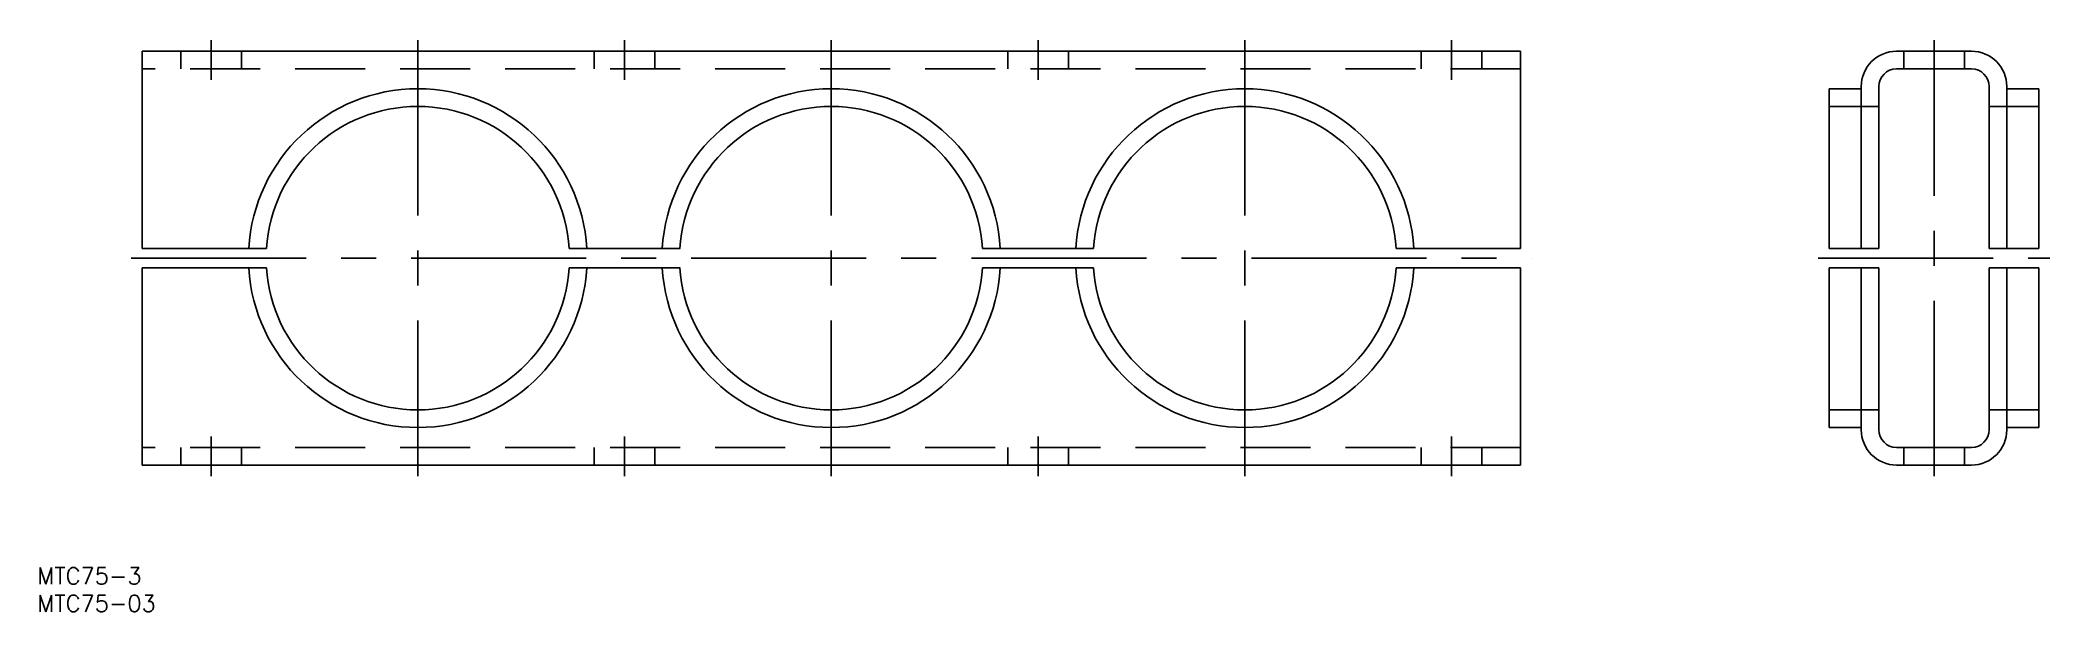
# Model space of a CAD drawing. Extents: x -68 to 296, y -64 to 40.
import ezdxf

# ---------------------------------------------------------------- set-up
doc = ezdxf.new("R2010")
doc.units = 0
doc.linetypes.add('CENTER', pattern=[50.8, 31.75, -6.35, 6.35, -6.35])
doc.linetypes.add('DASHED', pattern=[19.05, 12.7, -6.35])
doc.layers.get('0').update_dxf_attribs({"linetype": 'CONTINUOUS'})
doc.layers.add('CENTER', color=1, linetype='CENTER')
doc.styles.get("Standard").update_dxf_attribs({"font": 'txt.shx', "height": 3, "bigfont": 'bigfont.shx'})

msp = doc.modelspace()

# ---------------------------------------------------------------- linework, layer by layer
at = {"color": 7, "linetype": 'CONTINUOUS'}
for p, q in [((200, 37.5), (-50, 37.5)), ((-50, 1.75), (-50, 37.5)), ((200, 37.5), (200, 1.75)), ((268.2, 37.5), (281.8, 37.5)), ((268.2, 34.3), (281.8, 34.3)), ((256, 1.75), (256, 30.7)), ((256, 30.7), (261.8, 30.7)), ((261.8, 1.75), (261.8, 31.1)), ((265, 1.75), (265, 31.1)), ((285, 31.1), (285, 1.75)), ((288.2, 31.1), (288.2, 1.75)), ((288.2, 30.7), (294, 30.7)), ((294, 30.7), (294, 1.75)), ((-27.44, 1.75), (-50, 1.75)), ((47.56, 1.75), (27.44, 1.75)), ((122.56, 1.75), (102.44, 1.75)), ((200, 1.75), (177.44, 1.75)), ((265, 1.75), (256, 1.75)), ((294, 1.75), (285, 1.75)), ((-50, -37.5), (-50, -1.75)), ((-27.44, -1.75), (-50, -1.75)), ((47.56, -1.75), (27.44, -1.75)), ((122.56, -1.75), (102.44, -1.75)), ((200, -1.75), (177.44, -1.75)), ((200, -1.75), (200, -37.5)), ((265, -1.75), (256, -1.75)), ((256, -30.7), (256, -1.75)), ((261.8, -31.1), (261.8, -1.75)), ((265, -31.1), (265, -1.75)), ((285, -1.75), (285, -31.1)), ((294, -1.75), (285, -1.75)), ((288.2, -1.75), (288.2, -31.1)), ((294, -1.75), (294, -30.7)), ((256, -30.7), (261.8, -30.7)), ((288.2, -30.7), (294, -30.7)), ((268.2, -34.3), (281.8, -34.3)), ((200, -37.5), (-50, -37.5)), ((268.2, -37.5), (281.8, -37.5))]:
    msp.add_line(p, q, dxfattribs=at)
at = {"color": 3, "linetype": 'DASHED'}
for p, q in [((-43, 34.3), (-43, 37.5)), ((-32, 34.3), (-32, 37.5)), ((32, 37.5), (32, 34.3)), ((43, 37.5), (43, 34.3)), ((107, 37.5), (107, 34.3)), ((118, 37.5), (118, 34.3)), ((182, 37.5), (182, 34.3)), ((193, 37.5), (193, 34.3)), ((269.5, 37.5), (269.5, 34.3)), ((280.5, 37.5), (280.5, 34.3)), ((200, 34.3), (-50, 34.3)), ((265, 27.5), (256, 27.5)), ((285, 27.5), (294, 27.5)), ((265, -27.5), (256, -27.5)), ((285, -27.5), (294, -27.5)), ((200, -34.3), (-50, -34.3)), ((-43, -34.3), (-43, -37.5)), ((-32, -34.3), (-32, -37.5)), ((32, -34.3), (32, -37.5)), ((43, -34.3), (43, -37.5)), ((107, -34.3), (107, -37.5)), ((118, -34.3), (118, -37.5)), ((182, -34.3), (182, -37.5)), ((193, -34.3), (193, -37.5)), ((269.5, -34.3), (269.5, -37.5)), ((280.5, -34.3), (280.5, -37.5))]:
    msp.add_line(p, q, dxfattribs=at)
at = {"color": 7, "linetype": 'CONTINUOUS'}
for centre, radius, start, end in [((268.2, 31.1), 6.4, 90, 180), ((281.8, 31.1), 6.4, 360, 90), ((268.2, 31.1), 3.2, 90, 180), ((281.8, 31.1), 3.2, 360, 90), ((0, 0), 30.7, 3.2678, 176.7322), ((75, 0), 30.7, 3.2678, 176.7322), ((150, 0), 30.7, 3.2678, 176.7322), ((0, 0), 27.5, 3.6486, 176.3514), ((75, 0), 27.5, 3.6486, 176.3514), ((150, 0), 27.5, 3.6486, 176.3514), ((0, 0), 30.7, 183.2678, 356.7322), ((0, 0), 27.5, 183.6486, 356.3514), ((75, 0), 30.7, 183.2678, 356.7322), ((75, 0), 27.5, 183.6486, 356.3514), ((150, 0), 30.7, 183.2678, 356.7322), ((150, 0), 27.5, 183.6486, 356.3514), ((268.2, -31.1), 6.4, 180, 270), ((268.2, -31.1), 3.2, 180, 270), ((281.8, -31.1), 3.2, 270, 0), ((281.8, -31.1), 6.4, 270, 0)]:
    msp.add_arc(centre, radius, start, end, dxfattribs=at)
at = {"layer": 'CENTER', "color": 1, "linetype": 'CENTER'}
for p, q in [((-37.5, 32.3), (-37.5, 39.5)), ((0, 39.5), (0, -39.5)), ((37.5, 39.5), (37.5, 32.3)), ((75, 39.5), (75, -39.5)), ((112.5, 39.5), (112.5, 32.3)), ((150, 39.5), (150, -39.5)), ((187.5, 39.5), (187.5, 32.3)), ((275, -39.5), (275, 39.5)), ((-52, 0), (202, 0)), ((254, 0), (296, 0)), ((-37.5, -32.3), (-37.5, -39.5)), ((37.5, -32.3), (37.5, -39.5)), ((112.5, -32.3), (112.5, -39.5)), ((187.5, -32.3), (187.5, -39.5))]:
    msp.add_line(p, q, dxfattribs=at)

# ---------------------------------------------------------------- texts
at = {"color": 7, "linetype": 'CONTINUOUS'}
for s, p in [('MTC75-3', (-69, -59.09)), ('MTC75-03', (-69, -64.09))]:
    msp.add_text(s, height=3, dxfattribs=at).set_placement(p)

doc.saveas('drawing.dxf')
